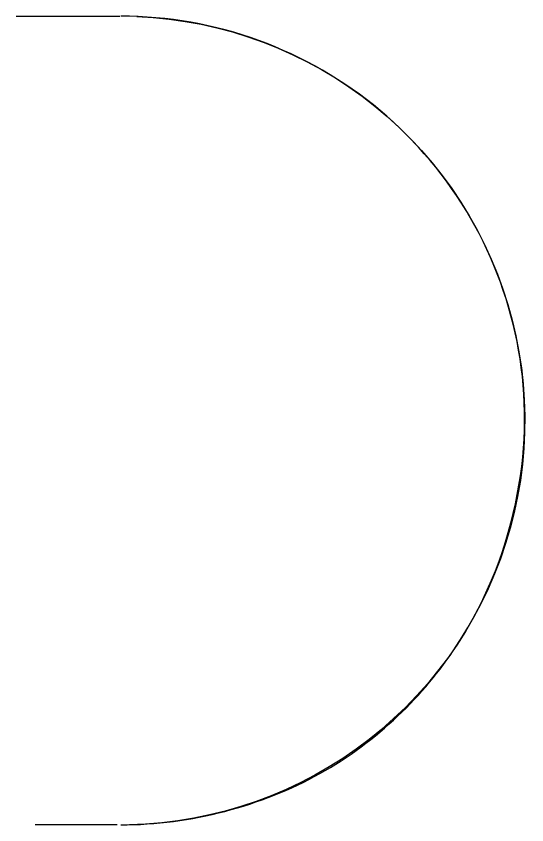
# Model space of a CAD drawing. Extents: x -45.7 to -14.1, y -192.9 to -169.
# Drawn here: x -34.12874 to -34.12116, y -174.81191 to -174.79991 of the extents above; entities that cross this region are included whole.
import ezdxf

# ---------------------------------------------------------------- set-up
doc = ezdxf.new("R2010")
doc.units = 0
doc.layers.add('CB- NET THAY-', color=7, linetype='Continuous')

# ---------------------------------------------------------------- blocks, each defined once
blk = doc.blocks.new('CTA - VÒI SEN - VÒI SEN Mora Izzy 130012-1060262-MB KIẾN TRÚC TẦNG 1')
at = {"layer": 'CB- NET THAY-'}
for points in [[(-1.49242, -0.56593), (-1.49482, -0.56579), (-1.49721, -0.56555), (-1.49958, -0.56521), (-1.50195, -0.56478), (-1.50429, -0.56426), (-1.50661, -0.56364), (-1.5089, -0.56293), (-1.51116, -0.56213), (-1.51339, -0.56124), (-1.51558, -0.56026), (-1.51773, -0.5592), (-1.51984, -0.55805), (-1.5219, -0.55681), (-1.5239, -0.5555), (-1.52586, -0.5541), (-1.52775, -0.55263), (-1.52959, -0.55109), (-1.53136, -0.54947), (-1.53307, -0.54778), (-1.5347, -0.54603), (-1.53627, -0.54421), (-1.53776, -0.54233), (-1.53918, -0.54039), (-1.54051, -0.5384), (-1.54177, -0.53635), (-1.54294, -0.53426), (-1.54403, -0.53212), (-1.54503, -0.52994), (-1.54595, -0.52772), (-1.54677, -0.52547), (-1.54751, -0.52318), (-1.54815, -0.52087), (-1.5487, -0.51853), (-1.54915, -0.51618), (-1.54951, -0.5138), (-1.54978, -0.51142), (-1.54995, -0.50903), (-1.55002, -0.50663), (-1.55, -0.50423), (-1.54988, -0.50183), (-1.54967, -0.49944), (-1.54936, -0.49706), (-1.54895, -0.49469), (-1.54846, -0.49235), (-1.54786, -0.49002), (-1.54718, -0.48772), (-1.5464, -0.48545), (-1.54554, -0.48321), (-1.54458, -0.48101), (-1.54354, -0.47885), (-1.54241, -0.47673), (-1.5412, -0.47466), (-1.53991, -0.47264), (-1.53853, -0.47067), (-1.53708, -0.46876), (-1.53556, -0.46691), (-1.53396, -0.46512), (-1.53229, -0.46339), (-1.53055, -0.46174), (-1.52875, -0.46015), (-1.52689, -0.45864), (-1.52496, -0.4572), (-1.52299, -0.45584), (-1.52095, -0.45457), (-1.51887, -0.45337), (-1.51675, -0.45226), (-1.51458, -0.45123), (-1.51237, -0.45029), (-1.51012, -0.44945), (-1.50785, -0.44869), (-1.50554, -0.44802), (-1.50321, -0.44745), (-1.50086, -0.44697), (-1.49849, -0.44658), (-1.49611, -0.44629), (-1.49372, -0.44609), (-1.49132, -0.44599)], [(-1.48951, -0.44598), (-1.48798, -0.44598), (-1.48543, -0.44598), (-1.48187, -0.44598), (-1.4773, -0.44598)], [(-1.4745, -0.56598), (-1.4796, -0.56598), (-1.48369, -0.56598), (-1.48677, -0.56598), (-1.48884, -0.56598), (-1.48988, -0.56598)]]:
    blk.add_lwpolyline(points, dxfattribs=at)
blk.add_open_spline([(-1.49002, -0.44598), (-1.50048, -0.44598), (-1.52141, -0.45158), (-1.54183, -0.47199), (-1.55033, -0.49536), (-1.55032, -0.51662), (-1.54304, -0.53663), (-1.52934, -0.55292), (-1.51094, -0.56352), (-1.497, -0.56598), (-1.49002, -0.56598)], degree=3, dxfattribs=at)

msp = doc.modelspace()

# ---------------------------------------------------------------- block references
at = {"layer": 'CB- NET THAY-', "xscale": 0.1, "yscale": 0.10000000000000002, "rotation": 180}
msp.add_blockref('CTA - VÒI SEN - VÒI SEN Mora Izzy 130012-1060262-MB KIẾN TRÚC TẦNG 1', (-34.27619, -174.856512), dxfattribs=at)

doc.saveas('drawing.dxf')
